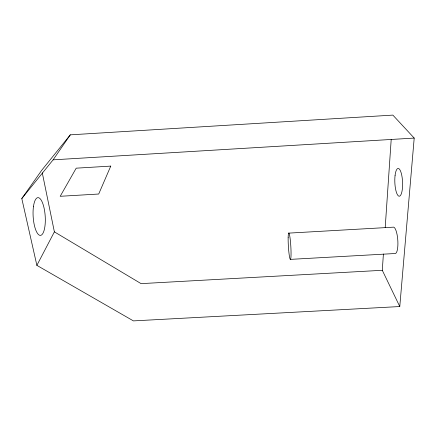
<?xml version="1.0" encoding="UTF-8"?>
<svg xmlns="http://www.w3.org/2000/svg" width="436" height="436" viewBox="0 0 436 436"><rect width="100%" height="100%" fill="white"/><g stroke="black" fill="none" stroke-linecap="round" stroke-linejoin="round"><path stroke-width="0.65" d="M399.779 306.546L414.2 138.076L392.852 115.104L70.289 134.844L41.747 170.236L21.8 198.554L36.875 265.366L133.411 320.896L399.779 306.546L382.296 270.298L383.402 254.035M385.201 227.603L391.196 139.504M36.875 265.366L54.38 231.859L42.292 172.885M21.8 198.554L53.11 159.838L70.289 134.844M53.11 159.838L414.2 138.076M288.659 233.124L392.978 227.189A13.26 3.521 85.9 0 1 397.697 238.966A13.26 3.521 85.9 0 1 395.43 253.501L290.49 259.371M382.296 270.298L141.09 283.634L54.38 231.859M110.76 166.105L98.71 194.025L60.195 196.293L76.207 168.171L110.76 166.105M33.485 206.408A18.906 6.022 86.2 0 0 40.068 235.375A18.906 6.022 86.2 0 0 44.014 207.781A18.906 6.022 86.2 0 0 33.485 206.408M395.076 175.452A13.903 3.864 87.6 0 0 399.272 196.222A13.903 3.864 87.6 0 0 401.774 175.327A13.903 3.864 87.6 0 0 395.076 175.452M288.152 237.582A13.205 1.215 86.5 0 0 290.163 259.164A13.205 1.215 86.5 0 0 290.49 241.915A13.205 1.215 86.5 0 0 288.152 237.582"/></g></svg>
